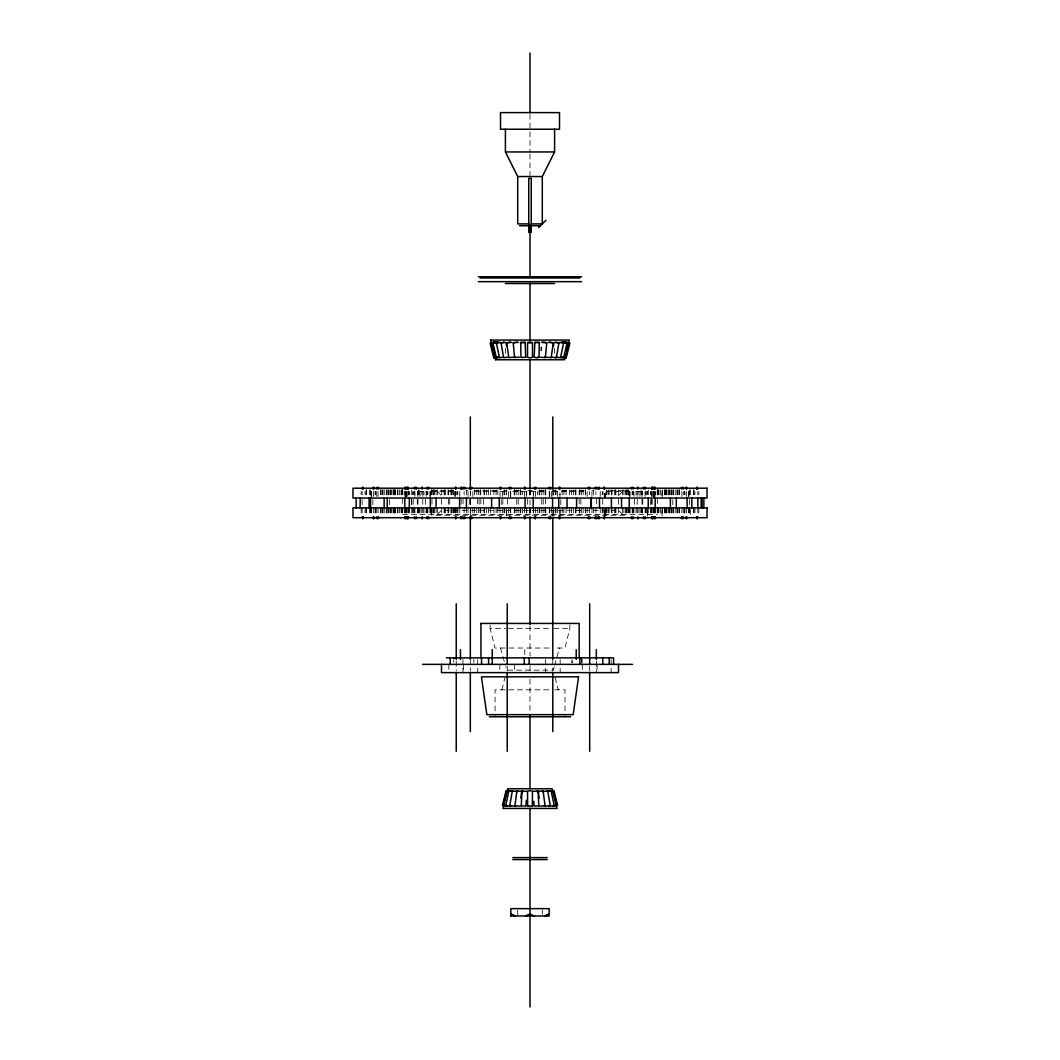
<?xml version="1.0" encoding="UTF-8"?>
<svg xmlns="http://www.w3.org/2000/svg" width="1060" height="1060" viewBox="0 0 1060 1060"><rect width="100%" height="100%" fill="white"/><g stroke="black" fill="none" stroke-linecap="round" stroke-linejoin="round"><path stroke-width="0.75" stroke-dasharray="5 3.75" d="M431.645 510.827L431.645 515.253L628.328 515.253M473.873 662.738L473.873 659.479M628.355 495.086L628.355 490.661L606.333 490.661M501.91 689.822L504.865 677.711M569.883 625.069L569.883 628.355L564.967 648.018L554.817 648.018M554.168 666.992L553.28 670.145L506.72 670.145L505.832 666.992M554.618 665.402L559.508 648.018M437.422 514.392L441.49 510.324L618.51 510.324L622.578 514.392M618.51 495.576L622.578 491.522M431.672 490.661L453.667 490.661M466.029 490.661L467.977 490.661M474.058 490.661L498.213 490.661M505.063 490.661L507.382 490.661M514.272 490.661L520.99 490.661M527.747 490.661L532.252 490.661M539.01 490.661L545.728 490.661M552.618 490.661L554.937 490.661M561.787 490.661L585.942 490.661M592.023 490.661L593.971 490.661M418.448 491.522L423.351 491.522M431.075 491.522L452.713 491.522M474.39 491.522L507.409 491.522M512.682 491.522L547.318 491.522M552.591 491.522L585.61 491.522M607.287 491.522L628.924 491.522M636.649 491.522L641.552 491.522M402.588 514.392L657.412 514.392M490.117 625.069L490.117 628.355L506.097 628.355M508.442 628.355L551.558 628.355M553.903 628.355L569.883 628.355M505.183 648.018L495.033 648.018L490.117 628.355M509.052 648.018L550.948 648.018M505.249 689.822L495.033 689.822L495.1 716.772M508.681 689.822L551.319 689.822M554.751 689.822L564.967 689.822L564.967 716.772M437.422 491.522L441.49 495.576M500.492 648.018L505.382 665.402M555.175 677.711L558.196 689.822M698.858 491.482L698.858 494.755M698.858 507.873L698.858 516.061M697.798 491.482L697.798 494.755M697.798 507.873L697.798 516.061M694.936 491.482L694.936 494.755M694.936 507.873L694.936 516.061M693.929 489.839L693.929 494.755M693.929 507.873L693.929 516.061M693.439 489.839L693.439 494.755M693.439 507.873L693.439 516.061M690.418 489.839L690.418 494.755M690.418 509.516L690.418 516.061M689.583 489.839L689.583 498.041M689.583 507.873L689.583 516.061M689.397 499.671L689.397 506.229M688.881 491.482L688.881 498.041M688.881 507.873L688.881 516.061M688.417 491.482L688.417 498.041M688.417 507.873L688.417 516.061M686.496 491.482L686.496 498.041M686.496 507.873L686.496 516.061M684.959 491.482L684.959 494.755M684.959 507.873L684.959 516.061M684.508 491.482L684.508 494.755M684.508 507.873L684.508 516.061M683.289 491.482L683.289 494.755M683.289 507.873L683.289 516.061M681.898 491.482L681.951 498.041M681.951 507.873L681.898 516.061M679.38 489.839L679.38 494.755M679.38 507.873L679.38 516.061M679.168 489.839L679.168 494.755M679.168 507.873L679.168 516.061M678.042 489.839L677.963 494.755M677.963 507.873L678.042 516.061M677.38 489.839L677.38 498.041M677.38 507.873L677.38 516.061M676.903 489.839L676.903 498.041M676.903 507.873L676.903 516.061M675.233 489.839L675.233 498.041M675.233 507.873L675.233 516.061M673.524 489.839L673.524 498.041M673.524 507.873L673.524 516.061M673.02 489.839L673.02 498.041M673.02 507.873L673.02 516.061M672.782 499.671L672.782 506.229M671.908 489.839L671.908 498.041M671.908 507.873L671.908 516.061M671.364 489.839L671.364 498.041M671.364 507.873L671.364 516.061M670.079 489.839L670.079 498.041M670.079 507.873L670.079 516.061M669.721 489.839L669.721 494.755M669.721 507.873L669.721 516.061M668.886 489.839L668.886 498.041M668.886 507.873L668.886 516.061M667.986 489.839L667.986 498.041M667.986 507.873L667.986 516.061M666.501 489.839L666.501 498.041M666.501 507.873L666.501 516.061M665.985 489.839L666.144 498.041M665.985 507.873L666.144 516.061M665.852 489.839L665.812 498.041M665.812 507.873L665.852 516.061M664.965 489.839L664.965 498.041M664.965 507.873L664.965 516.061M664.501 489.839L664.501 494.755M664.501 507.873L664.501 516.061M662.593 489.839L662.593 498.041M662.593 507.873L662.593 516.061M660.645 489.839L660.645 498.041M660.645 507.873L660.645 516.061M658.962 489.839L658.962 494.755M658.962 507.873L658.962 516.061M658.154 489.839L658.154 498.041M658.154 507.873L658.154 516.061M657.955 489.839L657.955 498.041M657.862 507.873L657.955 516.061M657.385 489.839L657.385 516.061M657.2 489.839L657.2 498.041M657.2 507.873L657.2 516.061M655.133 491.482L655.133 494.755M655.133 507.873L655.133 516.061M655.04 491.482L655.04 498.041M655.04 507.873L655.04 516.061M654.258 491.482L654.298 498.041M654.298 507.873L654.258 516.061M654.033 491.482L654.033 498.041M654.033 507.873L654.033 516.061M653.927 491.482L653.927 498.041M653.927 507.873L653.927 516.061M653.53 491.482L653.53 498.041M653.53 507.873L653.53 516.061M653.278 491.482L653.278 498.041M653.278 507.873L653.278 516.061M652.192 491.482L652.192 498.041M652.139 499.26L652.139 506.031M652.192 507.873L652.192 516.061M651.701 499.26L651.701 506.031M651.41 491.482L651.41 498.041M651.41 507.873L651.41 516.061M651.211 491.482L651.264 494.755M651.211 507.873L651.264 516.061M650.681 499.671L650.681 506.229M650.363 491.482L650.363 494.755M650.363 507.873L650.363 516.061M648.283 489.839L648.283 494.755M648.283 507.873L648.283 516.061M646.52 491.482L646.52 494.755M646.52 507.873L646.52 516.061M645.699 491.482L645.699 494.755M645.699 507.873L645.699 516.061M645.063 491.482L645.063 498.041M645.063 507.873L645.063 516.061M642.625 491.482L642.625 494.755M642.718 499.26L642.718 506.031M642.625 507.873L642.625 516.061M642.095 491.482L642.095 498.041M642.015 499.26L642.015 506.031M642.095 507.873L642.095 516.061M641.803 491.482L641.803 494.755M641.803 507.873L641.803 516.061M641.167 489.839L641.048 494.755M641.167 507.873L641.048 516.061M639.948 491.482L639.948 498.041M639.948 507.873L639.948 516.061M638.16 491.482L638.16 494.755M638.16 507.873L638.16 516.061M637.113 491.482L637.113 498.041M637.219 499.26L637.219 506.031M637.113 507.873L637.113 516.061M636.026 491.482L636.026 494.755M636.026 507.873L636.026 516.061M634.622 499.26L634.622 506.229M633.92 491.482L633.92 498.041M633.92 507.873L633.92 516.061M633.628 491.482L633.628 494.755M633.628 507.873L633.628 516.061M632.754 491.482L632.754 494.755M632.754 507.873L632.754 516.061M632.158 491.482L632.158 494.755M632.158 507.873L632.158 516.061M630.051 491.482L630.051 498.041M630.051 507.873L630.064 516.061M629.719 491.482L629.706 498.041M629.706 507.873L629.719 516.061M628.845 489.839L628.845 494.755M628.845 507.873L628.845 516.061M628.222 489.839L628.222 494.755M628.222 507.873L628.222 516.061M627.851 489.839L627.851 494.755M627.851 507.873L627.851 516.061M626.473 489.839L626.473 498.041M626.473 507.873L626.473 516.061M626.142 489.839L626.142 494.755M626.142 507.873L626.142 516.061M625.784 489.839L625.784 494.755M625.784 507.873L625.784 516.061M623.916 489.839L623.916 498.041M623.916 507.873L623.916 516.061M622.564 489.839L622.564 498.041M622.564 507.873L622.564 516.061M618.298 489.839L618.298 498.041M618.43 499.26L618.298 516.061M615.926 489.839L615.926 498.041M615.926 507.873L615.926 516.061M615.396 489.839L615.396 498.041M615.396 507.873L615.396 516.061M614.429 489.839L614.429 498.041M614.429 507.873L614.429 516.061M612.017 489.839L612.017 498.041M612.017 507.873L612.017 516.061M611.527 489.839L611.527 498.041M611.527 507.873L611.527 516.061M611.143 659.492L611.143 672.61M609.102 489.839L609.129 494.755M609.129 507.873L609.102 516.061M608.268 489.839L608.215 494.755M608.268 507.873L608.215 516.061M606.929 489.839L606.929 494.755M606.929 507.873L606.929 516.061M606.135 491.482L606.135 494.755M606.135 507.873L606.135 516.061M604.359 516.061L604.359 507.873L604.134 516.061M603.021 491.482L603.021 494.755M603.021 507.873L603.021 516.061M602.716 499.26L602.716 506.031M602.199 491.482L602.199 494.755M602.199 507.873L602.199 516.061M600.225 491.482L600.225 498.041M600.225 507.873L600.225 516.061M597.045 664.368L597.045 670.967M596.383 498.849L596.383 505.408M596.383 661.135L596.383 672.61M595.879 491.482L595.879 494.755M595.879 507.873L595.879 516.061M593.388 489.839L593.388 494.755M593.388 507.873L593.388 516.061M591.957 491.482L591.957 498.041M591.957 507.873L591.957 516.061M589.678 666.051L589.678 670.967M589.453 491.482L589.453 494.755M589.453 507.873L589.453 516.061M587.134 491.482L587.134 498.041M587.134 507.873L587.134 516.061M585.57 489.839L585.57 498.041M585.57 507.873L585.57 516.061M585.544 489.839L585.544 498.041M585.544 507.873L585.544 516.061M583.146 489.839L583.212 498.041M583.146 507.873L583.212 516.061M582.311 664.368L582.311 670.967M581.609 489.839L581.649 498.041M581.649 507.873L581.609 516.061M580.907 499.26L580.907 506.031M579.873 489.839L579.873 498.041M579.873 507.873L579.873 516.061M579.277 489.839L579.224 498.041M579.171 498.849L579.171 505.408M579.277 507.873L579.224 516.061M575.964 489.839L575.964 498.041M575.964 507.873L575.964 516.061M575.447 489.839L575.447 498.041M575.447 507.873L575.421 516.061M573.367 489.839L573.367 498.041M573.367 507.873L573.367 516.061M571.565 489.839L571.539 498.041M571.565 507.873L571.539 516.061M569.458 489.839L569.458 498.041M569.458 507.873L569.458 516.061M566.053 489.839L566.053 498.041M566.053 507.873L566.053 516.061M563.893 489.839L563.893 494.755M563.893 507.873L563.893 516.061M562.197 489.839L562.197 498.041M562.197 507.873L562.197 516.061M560.793 499.671L560.793 506.229M559.971 498.041L559.971 491.482L559.958 494.755M560.157 659.492L560.157 672.61M557.375 491.482L557.375 498.041M557.375 507.873L557.375 516.061M556.049 489.839L556.049 494.755M556.049 507.873L556.049 516.061M555.241 489.839L555.241 498.041M555.241 507.873L555.241 516.061M554.592 348.276L554.592 354.835M552.79 491.045L552.79 495.987M552.79 510.814L552.79 515.756M552.79 659.121L552.79 670.649M551.385 491.482L551.385 498.041M551.385 507.873L551.385 516.061M549.689 491.482L549.689 498.041M549.689 507.873L549.689 516.061M549.279 491.482L549.279 498.041M549.279 507.873L549.279 516.061M545.781 489.839L545.781 494.755M545.781 507.873L545.781 516.061M545.436 498.849L545.436 508.694M545.436 659.492L545.436 672.61M545.343 489.839L545.343 498.041M545.343 507.873L545.343 516.061M545.092 489.839L545.092 498.041M545.092 507.873L545.092 516.061M543.237 499.26L543.237 506.031M543.117 489.839L543.117 498.041M543.117 507.873L543.117 516.061M542.283 910.129L542.283 914.555M541.74 499.26L541.74 506.031M541.17 489.839L541.17 498.041M541.17 507.873L541.17 516.061M539.394 489.839L539.394 498.041M539.394 507.873L539.394 516.061M539.182 489.839L539.182 498.041M539.182 507.873L539.182 516.061M537.486 491.482L537.486 494.755M537.486 507.873L537.486 516.061M535.499 491.482L535.499 498.041M535.499 507.873L535.499 516.061M533.551 491.482L533.551 498.041M533.551 507.873L533.551 516.061M533.273 491.482L533.273 494.755M533.273 507.873L533.273 516.061M530.649 489.839L530.649 494.755M530.649 507.873L530.649 516.061M530 114.281L530 152.375M530 154.031L530 175.562M530 490.25L530 498.531M530 500.188L530 515.094M530 626.062L530 655.875M530 665.812L530 670.781M530 679.062L530 712.188M529.351 489.839L529.351 494.755M529.351 507.873L529.351 516.061M527.655 499.26L527.655 506.031M526.727 491.482L526.727 494.755M526.727 507.873L526.727 516.061M526.449 491.482L526.449 498.041M526.449 507.873L526.449 516.061M524.793 649.621L524.793 656.18M524.501 491.482L524.501 498.041M524.501 507.873L524.501 516.061M522.514 491.482L522.514 494.755M522.514 507.873L522.514 516.061M520.818 489.839L520.818 498.041M520.818 507.873L520.818 516.061M520.606 489.839L520.606 498.041M520.606 507.873L520.606 516.061M518.83 489.839L518.83 498.041M518.83 507.873L518.83 516.061M518.26 499.26L518.26 506.031M517.717 910.129L517.717 916.025M516.883 489.839L516.883 498.041M516.763 499.26L516.763 506.031M516.883 507.873L516.883 516.061M514.908 489.839L514.908 498.041M514.908 507.873L514.908 516.061M514.657 489.839L514.657 498.041M514.657 507.873L514.657 516.061M514.564 664.368L514.564 670.967M514.219 489.839L514.219 494.755M514.219 507.873L514.219 516.061M510.721 491.482L510.721 498.041M510.721 507.873L510.721 516.061M510.31 491.482L510.31 498.041M510.31 507.873L510.31 516.061M508.615 491.482L508.615 498.041M508.615 507.873L508.615 516.061M507.435 499.26L507.435 506.031M507.21 666.051L507.21 670.967M505.461 348.276L505.461 354.835M504.759 489.839L504.759 498.041M504.759 507.873L504.759 516.061M503.95 489.839L503.95 494.755M503.95 507.873L503.95 516.061M502.851 499.26L502.851 506.031M502.625 491.482L502.625 498.041M502.625 507.873L502.625 516.061M501.248 499.671L501.248 506.229M500.028 491.482L500.028 498.041M500.028 507.873L500.042 516.061M499.843 664.368L499.843 670.967M497.802 489.839L497.802 498.041M497.802 507.873L497.802 516.061M496.106 489.839L496.106 494.755M496.106 507.873L496.106 516.061M493.947 489.839L493.947 498.041M493.947 507.873L493.947 516.061M490.542 489.839L490.542 498.041M490.542 507.873L490.542 516.061M488.435 489.839L488.461 498.041M488.461 507.873L488.435 516.061M486.633 489.839L486.633 498.041M486.633 507.873L486.633 516.061M484.552 489.839L484.552 498.041M484.552 507.873L484.579 516.061M484.036 489.839L484.036 498.041M484.036 507.873L484.036 516.061M483.413 499.26L483.413 506.031M480.723 489.839L480.776 498.041M480.829 498.849L480.829 505.408M480.723 507.873L480.776 516.061M480.127 489.839L480.127 498.041M480.127 507.873L480.127 516.061M479.093 499.26L479.093 506.031M478.351 489.839L478.391 498.041M478.391 507.873L478.351 516.061M477.609 498.849L477.609 505.408M477.689 659.492L477.689 672.61M476.775 489.839L476.854 498.041M476.775 507.873L476.854 516.061M474.429 489.839L474.456 498.041M474.429 507.873L474.456 516.061M472.866 491.482L472.866 498.041M472.866 507.873L472.866 516.061M470.547 491.482L470.547 494.755M470.6 499.26L470.6 506.031M470.547 507.873L470.547 516.061M470.322 491.045L470.322 509.171M470.322 510.814L470.322 515.756M470.322 659.121L470.322 670.649M469.275 499.26L469.275 506.031M468.043 491.482L468.043 498.041M468.043 507.873L468.043 516.061M466.612 489.839L466.612 494.755M466.612 507.873L466.612 516.061M464.121 491.482L464.121 494.755M464.121 507.873L464.121 516.061M463.617 664.368L463.617 670.967M463.034 498.849L463.034 505.408M462.955 659.492L462.955 672.61M461.166 499.26L461.166 507.873M459.775 491.482L459.775 498.041M459.775 507.873L459.775 516.061M457.801 491.482L457.801 494.755M457.801 507.873L457.801 516.061M456.979 491.482L456.979 494.755M456.979 507.873L456.979 516.061M456.237 661.135L456.237 670.967M455.866 491.482L455.866 494.755M455.866 507.873L455.866 516.061M455.641 491.482L455.694 498.041M455.694 507.873L455.641 516.061M454.78 491.482L454.74 498.041M454.74 507.873L454.78 516.061M453.865 491.482L453.865 494.755M453.865 507.873L453.865 516.061M453.746 659.89L453.746 662.341M453.07 489.839L453.07 494.755M453.07 507.873L453.07 516.061M451.785 489.839L451.785 494.755M451.785 507.873L451.785 516.061M451.732 489.839L451.732 494.755M451.732 507.873L451.732 516.061M450.897 489.839L450.871 494.755M450.897 507.873L450.871 516.061M449.758 499.26L449.758 506.031M448.857 664.368L448.857 670.967M448.473 489.839L448.473 498.041M448.592 499.26L448.592 506.031M448.473 507.873L448.473 516.061M447.983 489.839L447.983 498.041M447.983 507.873L447.983 516.061M445.571 489.839L445.571 498.041M445.571 507.873L445.571 516.061M444.604 489.839L444.604 498.041M444.604 507.873L444.604 516.061M444.074 489.839L444.074 498.041M444.074 507.873L444.074 516.061M441.702 489.839L441.702 498.041M441.702 507.873L441.702 516.061M441.569 499.26L441.569 507.873M437.435 489.839L437.435 498.041M437.435 507.873L437.435 516.061M436.084 489.839L436.084 498.041M436.084 507.873L436.084 516.061M434.216 489.839L434.216 494.755M434.216 507.873L434.216 516.061M433.858 489.839L433.858 494.755M433.858 507.873L433.858 516.061M433.527 489.839L433.527 498.041M433.527 507.873L433.527 516.061M432.149 489.839L432.149 494.755M432.149 507.873L432.149 516.061M431.99 499.26L431.99 506.031M431.778 489.839L431.645 495.086M431.778 507.873L431.778 516.061M431.155 489.839L431.155 494.755M431.155 507.873L431.155 516.061M430.281 491.482L430.294 498.041M430.281 507.873L430.294 516.061M429.949 491.482L429.949 498.041M429.949 507.873L429.936 516.061M427.842 491.482L427.842 494.755M427.842 507.873L427.842 516.061M427.246 491.482L427.246 494.755M427.246 507.873L427.246 516.061M426.372 491.482L426.372 494.755M426.372 507.873L426.372 516.061M426.08 491.482L426.08 498.041M426.08 507.873L426.08 516.061M425.378 499.26L425.378 507.873M423.974 491.482L423.974 494.755M423.974 507.873L423.974 516.061M422.887 491.482L422.887 498.041M422.887 507.873L422.887 516.061M422.781 499.26L422.781 506.031M421.84 491.482L421.84 494.755M421.84 507.873L421.84 516.061M420.051 491.482L420.051 498.041M420.051 507.873L420.051 516.061M418.952 489.839L418.952 494.755M418.952 507.873L418.952 516.061M418.833 489.839L418.833 494.755M418.833 507.873L418.833 516.061M418.197 491.482L418.197 494.755M418.197 507.873L418.197 516.061M417.984 499.26L417.984 506.031M417.905 491.482L417.905 498.041M417.905 507.873L417.905 516.061M417.375 491.482L417.375 494.755M417.375 507.873L417.375 516.061M417.282 499.26L417.282 506.031M414.937 491.482L414.937 498.041M414.937 507.873L414.937 516.061M414.301 491.482L414.301 494.755M414.301 507.873L414.301 516.061M413.479 491.482L413.479 494.755M413.479 507.873L413.479 516.061M413.201 499.26L413.201 506.229M412.499 491.482L412.605 494.755M412.499 507.873L412.605 516.061M411.77 499.671L411.77 506.229M411.717 489.839L411.717 494.755M411.717 507.873L411.717 516.061M411.412 499.26L411.412 506.031M409.637 491.482L409.637 494.755M409.637 507.873L409.637 516.061M408.789 491.482L408.736 494.755M408.789 507.873L408.736 516.061M408.59 491.482L408.59 494.755M408.59 507.873L408.59 516.061M407.808 491.482L407.808 498.041M407.808 507.873L407.808 516.061M406.722 491.482L406.722 498.041M406.722 507.873L406.722 516.061M406.47 491.482L406.47 498.041M406.47 507.873L406.47 516.061M406.073 491.482L406.073 498.041M406.073 507.873L406.073 516.061M405.967 491.482L405.967 498.041M405.967 507.873L405.967 516.061M405.702 491.482L405.742 498.041M405.742 507.873L405.702 516.061M404.96 491.482L404.96 498.041M404.96 507.873L404.96 516.061M404.867 491.482L404.867 494.755M404.867 507.873L404.867 516.061M402.8 489.839L402.8 494.755M402.8 507.873L402.8 516.061M402.615 489.839L402.615 516.061M402.137 489.839L402.137 494.755M402.137 507.873L402.137 516.061M402.045 489.839L401.846 498.041M402.045 507.873L401.846 516.061M401.038 489.839L401.038 498.041M401.038 507.873L401.038 516.061M399.355 489.839L399.355 498.041M399.355 507.873L399.355 516.061M397.911 489.839L398.083 498.041M397.911 507.873L398.083 516.061M397.407 489.839L397.407 498.041M397.407 507.873L397.407 516.061M395.499 489.839L395.499 494.755M395.499 507.873L395.499 516.061M395.035 489.839L395.035 498.041M395.035 507.873L395.035 516.061M394.148 489.839L394.188 498.041M394.188 507.873L394.148 516.061M394.015 489.839L394.015 494.755M394.015 507.873L394.015 516.061M393.856 489.839L393.856 498.041M393.856 507.873L393.856 516.061M393.499 489.839L393.499 494.755M393.499 507.873L393.499 516.061M392.014 489.839L392.014 498.041M392.014 507.873L392.014 516.061M391.113 489.839L391.113 498.041M391.113 507.873L391.113 516.061M390.279 489.839L390.279 494.755M390.279 507.873L390.279 516.061M389.921 489.839L389.921 498.041M389.921 507.873L389.921 516.061M389.63 499.671L389.63 506.229M388.636 489.839L388.636 498.041M388.636 507.873L388.636 516.061M388.092 489.839L388.092 498.041M388.092 507.873L388.092 516.061M386.979 489.839L386.979 498.041M386.979 507.873L386.979 516.061M386.476 489.839L386.476 498.041M386.476 507.873L386.476 516.061M384.767 489.839L384.767 498.041M384.767 507.873L384.767 516.061M383.097 489.839L383.097 498.041M383.097 507.873L383.097 516.061M382.62 489.839L382.62 498.041M382.62 507.873L382.62 516.061M382.037 489.839L381.958 494.755M381.958 507.873L382.037 516.061M380.832 489.839L380.832 494.755M380.832 507.873L380.832 516.061M380.619 489.839L380.619 494.755M380.619 507.873L380.619 516.061M378.049 491.482L378.102 498.041M378.102 507.873L378.049 516.061M376.711 491.482L376.711 498.041M376.711 507.873L376.711 516.061M375.492 491.482L375.492 494.755M375.492 507.873L375.492 516.061M375.041 491.482L375.041 494.755M375.041 507.873L375.041 516.061M373.504 491.482L373.504 498.041M373.504 507.873L373.504 516.061M372.868 499.671L372.868 506.229M371.583 491.482L371.583 498.041M371.583 507.873L371.583 516.061M371.119 491.482L371.119 498.041M371.119 507.873L371.119 516.061M370.417 489.839L370.417 498.041M370.417 507.873L370.417 516.061M369.582 489.839L369.582 498.041M369.582 507.873L369.582 516.061M366.561 489.839L366.561 494.755M366.561 507.873L366.561 516.061M366.071 489.839L366.071 494.755M366.071 507.873L366.071 516.061M365.064 491.482L365.064 494.755M365.064 507.873L365.064 516.061M362.202 491.482L362.202 494.755M362.149 499.671L362.149 506.229M362.202 507.873L362.202 516.061M361.142 491.482L361.142 494.755M361.142 507.873L361.142 516.061M572.055 659.479L572.055 662.738L572.055 659.479M662.089 498.041L662.089 489.839L661.917 498.041M662.089 516.061L662.089 507.873L661.917 516.061M647.501 494.755L647.501 491.482L647.395 494.755M647.501 516.061L647.501 507.873L647.395 516.061M605.26 498.041L605.26 491.482L605.22 498.041M605.26 516.061L605.26 507.873L605.22 516.061M604.359 498.041L604.359 491.482L604.306 498.041M559.971 516.061L559.971 507.873L559.958 516.061M553.558 494.755L553.558 489.839L553.466 494.755M553.558 516.061L553.558 507.873L553.466 516.061M506.534 494.755L506.534 489.839L506.442 494.755M506.534 516.061L506.534 507.873L506.442 516.061"/><path stroke-width="1.5" d="M510.841 916.025L510.841 908.645L549.159 908.645L549.159 916.025L510.841 915.919M651.887 516.75L651.953 518.91L651.993 516.75M653.49 516.75L652.933 518.936L652.39 516.75M534.134 357.18L534.863 342.38L539.249 342.261L539.05 357.392L536.135 357.843L534.319 356.968M408.113 489.071L408.1 487.11L408.007 489.15M521.255 806.09L521.997 791.012L526.886 791.383M526.317 800.247L525.932 806.143L521.083 805.706M652.006 489.071L651.926 486.99L651.887 489.15M507.342 806.09L505.779 805.454L508.972 790.694L512.775 791.277M508.985 790.76L510.324 791.277M408.007 516.75L408.047 518.91L408.113 516.75M520.857 798.114L521.666 791.449L516.896 790.8L514.961 805.706L515.677 806.143M516.803 790.892L517.704 791.449M541.117 350.516L541.435 347.229M544.535 357.021L545.343 357.617L546.801 342.751L541.952 342.433M538.838 806.037L538.003 791.012L536.81 791.648M546.629 357.233L551.2 357.671L553.267 342.87L549.689 341.943M539.765 342.698L534.863 342.433M539.05 357.392L537.976 356.862M553.307 346.541L553.837 343.586M555.784 357.339L556.314 357.75L558.938 342.963L556.049 342.035M510.774 806.09L509.754 805.56L512.377 790.76L517.214 791.648M527.549 342.592L532.465 342.539L532.465 357.286L530 357.882L527.535 357.286L527.535 342.539L532.451 342.592M527.642 806.143L527.535 791.224L530 790.628L532.465 791.224L532.358 806.143M527.535 805.984L532.465 805.984M503.593 357.18L499.485 357.79L496.411 343.042L498.77 342.208M508.111 357.18L503.672 357.71L501.062 342.963L503.95 342.035M542.786 791.648L547.636 790.8L550.246 805.56L545.807 806.09M547.622 790.853L546.788 791.277M556.407 357.18L560.501 357.816L563.589 343.042L561.23 342.208M513.464 357.18L508.787 357.617L506.733 342.87L510.31 341.943M525.813 357.286L520.963 357.458L520.751 342.261L525.137 342.38L525.68 356.968M525.137 342.433L520.274 342.751M519.466 357.18L514.617 357.511L513.199 342.751L517.797 342.075M514.617 357.511L515.465 357.021M505.236 806.037L503.275 805.428L506.826 790.654L510.059 791.277M565.536 357.869L569.167 343.122L564.437 341.943L569.154 343.135M505.063 800.008L502.996 808.435L557.043 808.435L554.937 800.008M565.934 353.695L564.423 359.751L495.576 359.751M566.689 350.675L569.339 340.075L490.661 340.075M566.199 357.882L569.883 343.135L565.126 341.943M505.408 798.604L507.912 788.772M553.254 342.91L548.577 342.433M373.796 489.071L373.531 486.977L373.279 489.15M686.747 489.071L686.403 486.99L686.231 489.15M405.463 489.071L405.132 486.977L404.827 489.15M456.025 489.071L455.654 486.977L455.402 489.15M655.199 489.071L654.788 486.99L654.577 489.15M373.279 516.75L373.531 518.936L373.769 516.75M686.231 516.75L686.469 518.936L686.721 516.75M539.142 798.114L538.334 791.449L543.104 790.8L545.039 805.706L544.323 806.143M599.231 489.071L598.794 486.977L598.502 489.15M558.925 343.003L554.499 342.433M509.754 805.56L514.312 806.143M404.827 516.75L405.132 518.936L405.423 516.75M455.402 516.75L455.694 518.936L455.985 516.75M604.597 489.15L604.266 486.977L604.014 489.15M604.014 516.75L604.306 518.936L604.597 516.75M654.577 516.75L654.868 518.936L655.173 516.75M533.127 791.33L537.963 790.946M461.498 489.15L461.153 486.977L460.808 489.15M460.808 516.75L461.153 518.936L461.498 516.75M598.502 516.75L598.847 518.936L599.192 516.75M531.232 223.885L542.296 223.885L542.296 176.53L554.592 151.951L554.592 129.227M363.381 489.071L362.745 486.977L362.308 489.15M514.961 805.653L519.771 806.143M407.676 489.071L406.987 486.977L406.51 489.15M653.556 489.071L652.933 486.977L652.39 489.15M549.676 791.277L551.028 790.694L554.221 805.454L552.658 806.09M525.389 489.071L524.726 486.977L524.144 489.15M362.308 516.75L362.811 518.936L363.328 516.75M697.692 489.15L697.188 486.977L696.672 489.15M696.672 516.75L697.188 518.936L697.692 516.75M406.51 516.75L407.067 518.936L407.61 516.75M501.049 489.15L500.413 486.977L499.949 489.15M499.949 516.75L500.492 518.936L501.049 516.75M560.051 489.15L559.508 486.977L558.951 489.15M558.951 516.75L559.508 518.936L560.051 516.75M378.341 489.071C380.089 486.99 375.041 486.341 376.87 489.15M683.223 489.071C684.972 486.977 679.937 486.341 681.752 489.15M428.518 489.071C430.32 486.964 425.113 486.341 426.994 489.15M511.013 489.071C512.841 486.964 507.608 486.341 509.502 489.15M550.591 489.071C552.419 486.964 547.185 486.341 549.067 489.15M633.098 489.071C634.913 486.977 629.706 486.328 631.575 489.15M535.856 489.15C537.553 486.619 533.008 486.606 534.677 489.15M524.144 516.75L524.726 518.936L525.323 516.75M534.677 516.75L535.274 518.936L535.856 516.75M471.713 489.071C473.568 486.964 468.228 486.275 470.15 489.15M464.797 489.071C466.744 486.951 461.166 486.288 463.154 489.15M596.939 489.071C598.874 486.951 593.295 486.301 595.296 489.15M496.371 357.816L498.703 357.074M376.87 516.75C374.869 519.4 380.235 519.374 378.248 516.75M681.752 516.75C679.765 519.4 685.131 519.374 683.13 516.75M538.599 227.569L545.98 220.202M518.048 342.433L513.199 342.751M426.994 516.75C424.967 519.374 430.466 519.4 428.425 516.75M509.502 516.75C507.462 519.387 512.96 519.387 510.933 516.75M549.067 516.75C547.039 519.387 552.538 519.387 550.498 516.75M631.575 516.75C629.534 519.413 635.046 519.36 633.005 516.75M470.15 516.75C468.069 519.413 473.701 519.374 471.62 516.75M589.85 489.15C591.891 486.54 586.352 486.553 588.38 489.15M588.38 516.75C586.299 519.4 591.93 519.387 589.85 516.75M505.779 805.454L509.754 806.09M416.275 489.15C418.408 486.5 412.605 486.58 414.738 489.15M414.738 516.75C412.578 519.36 418.435 519.44 416.275 516.75M645.262 489.15C647.395 486.58 641.591 486.5 643.725 489.15M643.725 516.75C641.565 519.453 647.422 519.347 645.262 516.75M463.154 516.75C460.994 519.426 466.864 519.387 464.704 516.75M595.296 516.75C593.136 519.387 599.006 519.413 596.846 516.75M550.193 805.653L549.027 806.143M540.229 806.143L545.039 805.653M545.343 357.617L540.666 357.286M551.213 791.277L553.161 790.641L556.739 805.401L554.976 805.984M490.846 343.109L495.603 341.969L490.886 343.135L494.45 357.882L497.736 357.18M494.464 357.869L496.57 357.233L493.814 357.882M563.589 343.042L559.468 342.433M511.423 342.433L506.746 342.91M556.275 357.79L551.889 357.18M505.501 342.433L501.075 343.003M500.678 342.38L496.438 343.069M567.02 343.109L562.277 342.035L567.034 343.069L563.629 357.843L560.289 357.286M550.246 806.09L554.194 805.428M542.296 791.449L543.197 790.892M547.225 791.277L551.028 790.72M542.203 342.075L546.748 342.645M553.293 806.09L556.646 805.388M499.71 357.286L496.425 357.882L492.966 343.095L497.736 341.969L492.979 343.109M549.941 791.277L553.135 790.628M503.275 805.388L507.091 806.196M494.874 341.943L490.131 343.135L493.801 357.882M551.306 791.277L553.89 790.628L557.587 805.388L554.99 806.037M505.408 129.227L505.408 151.951L554.592 151.951M505.408 151.951L517.704 176.53L542.296 176.53M528.768 223.885L517.704 223.885L517.704 176.53M519.533 225.714L540.467 225.714M478.365 276.753L581.635 276.753M480.114 277.972L579.886 277.972M478.365 281.668L581.635 281.668M505.408 283.523L554.592 283.523M480.829 623.439L579.171 623.439L579.171 657.849M446.406 657.849L613.594 657.849L613.594 664.368M422.569 664.368L632.462 664.368M489.283 716.772L570.717 716.772M507.873 788.772L552.127 788.772L554.592 798.604M512.788 857.606L547.212 857.606M512.788 859.581L547.212 859.581M538.864 791.78L538.347 791.595M523.189 791.648L521.984 791.065M566.186 357.882L562.476 357.233M508.694 791.277L506.11 790.628L502.413 805.388L505.01 806.037M561.76 357.18L563.629 357.816M508.787 791.277L506.879 790.694M513.212 791.277L512.404 790.892M538.97 805.812L534.081 806.09L533.75 801.228M490.714 340.075L495.63 359.751M506.163 343.586L506.693 346.541M480.949 623.439L480.962 657.849M703.853 498.041L703.853 507.873M702.117 498.041L702.117 507.873M701.137 498.041L701.137 507.873M697.851 498.041L697.851 507.873M691.835 498.041L691.835 507.873M687.132 498.041L687.132 507.873M676.32 498.041L676.32 507.873M670.37 498.041L670.37 507.873M655.186 498.041L655.186 507.873M648.23 498.041L648.23 507.873M637.789 486.99L637.789 489.15M637.789 516.75L637.789 518.91M629.229 498.041L629.229 507.873M621.531 498.041L621.531 507.873M618.51 664.368L618.51 672.61L441.49 672.61L441.49 664.368M611.408 498.041L611.408 507.873M609.235 657.849L609.235 664.368M602.729 657.849L602.729 664.368M599.47 498.041L599.47 507.873M596.329 649.621L596.329 659.452M591.321 498.041L591.321 507.873M590.725 498.041L590.725 507.873M589.678 603.763L589.678 664.408M589.678 672.61L589.678 751.288M581.781 659.479L581.781 662.738M580.655 657.849L580.655 658.671M579.82 657.849L579.82 664.368M576.587 498.041L576.587 507.873M576.203 649.621L576.203 659.452M567.034 498.041L567.034 507.873M558.752 498.041L558.752 507.873M552.79 416.898L552.79 489.402M552.79 517.413L552.79 659.121M552.79 672.305L552.79 731.612M552.565 498.041L552.565 507.873M533.18 498.041L533.18 507.873M531.232 232.484L531.232 178.398L528.768 178.398L528.768 232.484M530 53L530 112.625M530 225.25L530 276.594M530 283.219L530 341.188M530 359.406L530 488.594M530 516.75L530 624.406M530 715.5L530 788.375M530 808.25L530 1007M529.152 657.849L529.152 664.368M525.084 498.041L525.084 507.873M524.289 657.849L524.289 664.368M507.21 603.763L507.21 664.408M507.21 672.61L507.21 751.288M499.207 498.041L499.207 507.873M492.224 649.621L492.224 664.368M491.601 498.041L491.601 507.873M488.58 657.849L488.58 664.368M481.558 657.849L481.558 664.368M470.322 416.898L470.322 489.402M470.322 517.413L470.322 659.121M470.322 672.305L470.322 731.612M466.413 498.041L466.413 507.873M460.451 649.621L460.451 659.452M459.589 498.041L459.589 507.873M456.237 603.763L456.237 659.492M456.237 672.61L456.237 751.288M453.746 657.849L453.746 658.671M450.235 657.849L450.235 664.368M436.058 498.041L436.058 507.873M430.294 498.041L430.294 507.873M422.211 486.99L422.211 489.15M422.211 516.75L422.211 518.91M409.319 498.041L409.319 507.873M404.814 498.041L404.814 507.873M387.218 498.041L387.218 507.873M384.157 498.041L384.157 507.873M370.602 498.041L370.602 507.873M369.105 498.041L369.105 507.873M360.228 498.041L360.108 507.873M356.147 498.041L356.147 507.873M534.492 916.052A31.933 27.653 -90 0 1 530 913.919A31.933 27.653 90 0 1 525.508 916.052A31.933 27.653 -90 0 0 527.231 915.363M578.575 676.837L573.168 714.652L486.845 714.652L481.425 676.837L578.561 676.837M559.508 112.612L500.492 112.612L500.545 129.227L559.508 129.227L559.508 112.612M707.033 488.196L352.967 488.196L352.967 498.041L707.033 498.041L707.033 488.196M707.033 507.873L352.967 507.873L352.967 517.704L707.033 517.704L707.033 507.873M544.668 916.052A31.933 27.653 90 0 0 549.159 913.919A31.933 27.653 -90 0 1 544.668 916.052M510.841 913.919A31.933 27.653 90 0 0 515.332 916.052A31.933 27.653 -90 0 1 510.841 913.919"/></g></svg>
